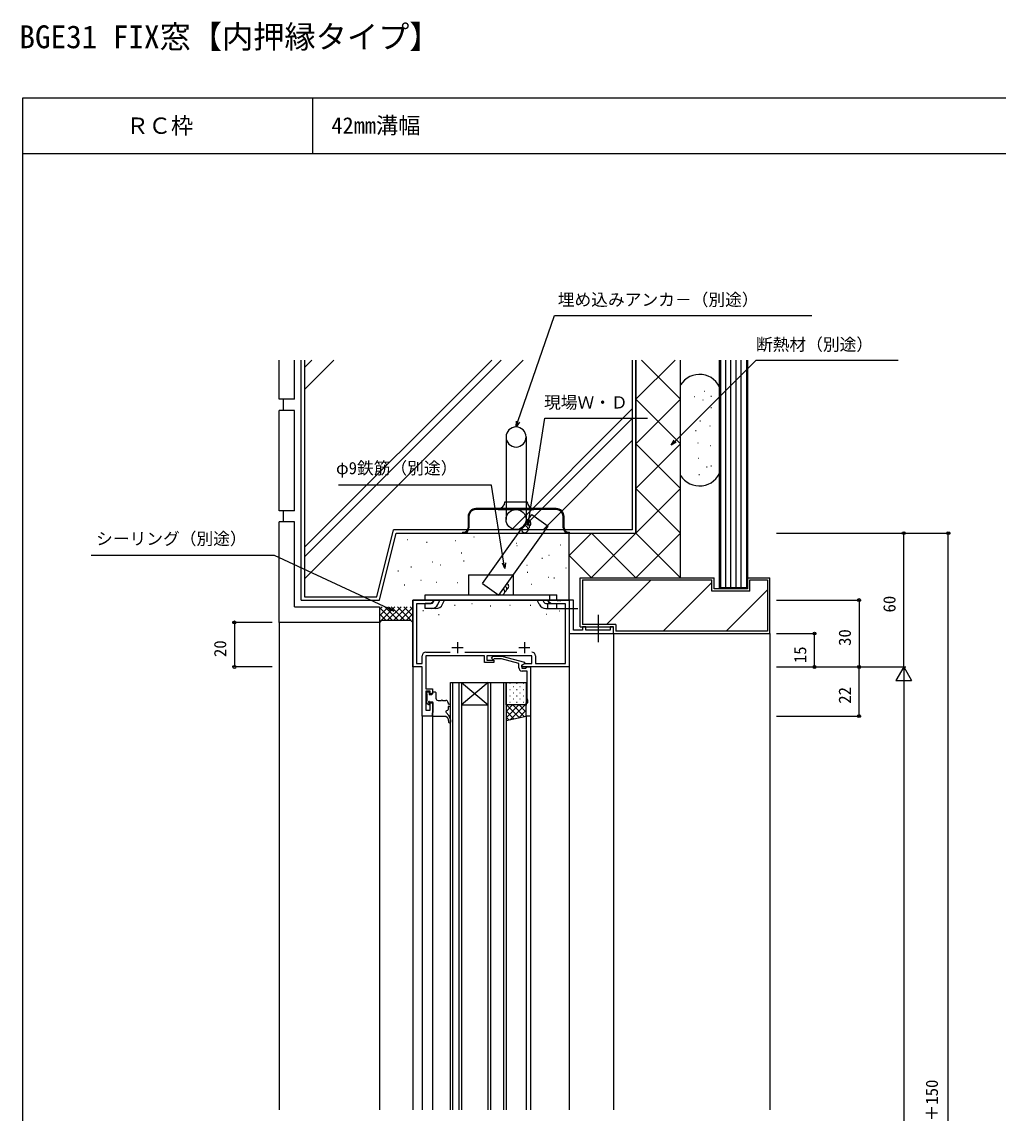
# Model space of a CAD drawing. Units: millimetres, scale not verified. Extents: x -437 to 438, y -681 to 678.
# Drawn here: x -437.1 to 0.6, y 189.1 to 678.3 of the extents above; entities that cross this region are included whole.
import ezdxf
from ezdxf.enums import TextEntityAlignment as Align

# ---------------------------------------------------------------- set-up
doc = ezdxf.new("R2010")
doc.units = ezdxf.units.MM
doc.header["$LTSCALE"] = 4
for name, color, linetype in [('0-1_USER1', 3, 'Continuous'), ('0-2_YKK_11', 7, 'Continuous'), ('0-3_YKK_12', 2, 'Continuous'), ('0-4_YKK_13', 4, 'Continuous'), ('0-5_YKK_D', 6, 'Continuous'), ('0-6_YKK_ZWAK', 7, 'Continuous'), ('0-7_YSS_K', 3, 'Continuous'), ('0-8_YSS_KE', 3, 'Continuous')]:
    doc.layers.add(name, color=color, linetype=linetype)
doc.styles.add('ＭＳ ゴシック', font='')
doc.styles.get('ＭＳ ゴシック').set_extended_font_data('MS Gothic')

msp = doc.modelspace()

# ---------------------------------------------------------------- linework, layer by layer
at = {"layer": '0-2_YKK_11'}
for p, q in [((-244.3, 397.8), (-239.3, 397.8)), ((-241.8, 400.3), (-241.8, 395.3)), ((-214.3, 397.8), (-209.3, 397.8)), ((-211.8, 400.3), (-211.8, 395.3)), ((-256, 395.73), (-245.15, 395.73)), ((-238.45, 395.73), (-215.15, 395.73))]:
    msp.add_line(p, q, dxfattribs=at)
for points in [[(-253, 367.1), (-257.6, 367.1), (-257.6, 389.1), (-261.8, 389.1), (-261.8, 419.1), (-252.8, 419.1), (-252.8, 418.1), (-253.891, 417.47), (-260.17, 417.47), (-260.17, 390.73), (-257.6, 390.73), (-257.6, 394.13)], [(-206.87, 394.13), (-206.87, 390.73), (-193.43, 390.73), (-193.43, 417.47), (-199.709, 417.47), (-200.8, 418.1), (-200.8, 419.1), (-197.258, 419.1), (-197.075, 418.98), (-196.525, 418.98), (-196.342, 419.1), (-196.258, 419.1), (-196.075, 418.98), (-195.525, 418.98), (-195.342, 419.1), (-191.8, 419.1), (-191.8, 389.1), (-213, 389.1), (-213, 389.9), (-211.562, 390.73), (-208.5, 390.73), (-208.5, 394.1), (-228.7, 394.1), (-228.7, 392.1), (-225.5, 392.1), (-225.5, 391.1), (-229.7, 391.1), (-229.7, 394.1), (-255.97, 394.1), (-255.97, 379.3), (-253, 379.3), (-253, 377.1), (-254, 377.1), (-254, 378.3), (-255.97, 378.3), (-255.97, 369.8), (-254, 369.8), (-254, 373.1), (-253, 373.1), (-253, 367.1)], [(-214.3, 388.8), (-214.3, 390.62), (-222.061, 392.7), (-225.351, 392.7), (-225.776, 392.276), (-226.624, 393.124), (-225.849, 393.9), (-221.903, 393.9), (-211.8, 391.193), (-211.8, 390.593), (-213, 389.9), (-213, 388.6), (-211.2, 388.6), (-211, 388.8), (-210.7, 389.1), (-209, 389.1)], [(-209, 389.1), (-209, 367.1), (-211, 367.1), (-211, 373.1), (-210.3, 373.1), (-210.3, 374.1), (-210.63, 375.007), (-210.63, 383.142), (-210.51, 383.325), (-210.51, 383.875), (-210.63, 384.058), (-210.63, 384.142), (-210.51, 384.325), (-210.51, 384.875), (-210.63, 385.058), (-210.63, 387.3), (-212.8, 387.3)]]:
    msp.add_lwpolyline(points, dxfattribs=at)
msp.add_lwpolyline([(-191.8, 404.1), (-171.8, 404.1), (-171.8, 407.1), (-173.3, 407.1), (-173.3, 405.6), (-184.3, 405.6), (-184.3, 407.1), (-185.8, 407.1), (-185.8, 405.6), (-189.8, 405.6), (-189.8, 419.1), (-191.8, 419.1), (-191.8, 405.6)], close=True, dxfattribs=at)
for centre, radius, start, end in [((-256, 394.13), 1.6, 90.00001, 179.99999), ((-208.47, 394.13), 1.6, 359.99998, 89.44499), ((-212.8, 388.8), 1.5, 180.00001, 269.99999)]:
    msp.add_arc(centre, radius, start, end, dxfattribs=at)
at = {"layer": '0-3_YKK_12'}
for p, q in [((-191.8, 419.1), (-191.8, 190.6)), ((-171.8, 404.1), (-171.8, 190.6)), ((-245, 190.6), (-245, 382.1)), ((-244, 382.1), (-244, 190.6)), ((-241, 190.6), (-241, 382.1)), ((-240, 382.1), (-228, 382.1)), ((-240, 382.1), (-228, 372.1)), ((-228, 382.1), (-240, 372.1)), ((-228, 190.6), (-228, 382.1)), ((-227, 382.1), (-227, 190.6)), ((-221, 190.6), (-221, 382.1)), ((-240, 372.1), (-228, 372.1)), ((-257.6, 367.399), (-257.6, 190.6)), ((-253, 367.6), (-253, 190.6)), ((-211, 367.399), (-211, 190.6)), ((-209, 367.4), (-209, 190.6))]:
    msp.add_line(p, q, dxfattribs=at)
for points in [[(-191.8, 419.1), (-261.8, 419.1), (-261.8, 190.6)], [(-245, 382.1), (-240, 382.1), (-240, 190.6)], [(-228, 382.1), (-220, 382.1), (-220, 190.6)]]:
    msp.add_lwpolyline(points, dxfattribs=at)
at = {"layer": '0-4_YKK_13'}
for p, q in [((-220.05, 492.201), (-220.05, 455.201)), ((-211.05, 492.201), (-211.05, 455.201)), ((-223.55, 460.101), (-233.55, 460.101)), ((-207.55, 460.101), (-223.55, 460.101)), ((-220.55, 463.101), (-210.55, 463.101)), ((-197.55, 460.101), (-207.55, 460.101)), ((-237.05, 456.601), (-237.05, 451.501)), ((-236.65, 456.601), (-236.65, 451.501)), ((-223.55, 459.701), (-233.55, 459.701)), ((-223.55, 459.701), (-207.55, 459.701)), ((-197.55, 459.701), (-207.55, 459.701)), ((-194.45, 451.501), (-194.45, 456.601)), ((-194.05, 451.501), (-194.05, 456.601)), ((-239.55, 449.501), (-239.55, 449.101)), ((-239.55, 449.501), (-239.05, 449.501)), ((-239.55, 449.101), (-239.05, 449.101)), ((-239.05, 449.101), (-192.05, 449.101)), ((-192.05, 449.501), (-191.55, 449.501)), ((-192.05, 449.101), (-191.55, 449.101)), ((-191.55, 449.101), (-191.55, 449.501)), ((-236.801, 430.4), (-236.801, 421.4)), ((-236.801, 430.4), (-216.801, 430.4)), ((-216.801, 430.4), (-216.801, 421.4)), ((-200.477, 419.1), (-200.477, 421.4)), ((-253.528, 417.6), (-256.301, 417.6)), ((-256.301, 415.3), (-256.301, 417.6)), ((-252.185, 419.1), (-252.625, 418.172)), ((-250.546, 417.188), (-249.641, 419.1)), ((-248.479, 417.205), (-247.595, 419.1)), ((-205.124, 417.205), (-206.008, 419.1)), ((-203.47, 419.1), (-203.04, 418.177)), ((-202.133, 417.6), (-197.301, 417.6)), ((-201.417, 419.1), (-200.707, 417.6)), ((-201.358, 415.3), (-201.358, 417.6)), ((-197.301, 415.3), (-197.301, 417.6)), ((-253.528, 415.3), (-256.301, 415.3)), ((-251.469, 415.3), (-254.007, 415.3)), ((-202.133, 415.3), (-199.595, 415.3)), ((-187.857, 415.1), (-199.841, 415.1)), ((-199.595, 415.3), (-197.301, 415.3)), ((-178.8, 412.538), (-178.8, 400.167)), ((-218.31, 381.834), (-218.11, 381.834)), ((-215.28, 381.835), (-215.08, 381.835)), ((-212.25, 381.835), (-212.05, 381.835)), ((-255.6, 377), (-255.6, 377.7)), ((-255.4, 374.2), (-255.4, 376.8)), ((-255.3, 378), (-254.8, 378)), ((-253, 377.1), (-253, 377.6)), ((-252.7, 377.9), (-251.8, 377.9)), ((-251.5, 377.6), (-251.5, 375.1)), ((-219.925, 380.419), (-219.725, 380.419)), ((-219.925, 377.589), (-219.725, 377.589)), ((-218.31, 379.004), (-218.11, 379.004)), ((-216.895, 380.419), (-216.695, 380.42)), ((-216.895, 377.589), (-216.695, 377.59)), ((-215.28, 379.005), (-215.08, 379.005)), ((-213.865, 380.42), (-213.665, 380.42)), ((-213.865, 377.59), (-213.665, 377.59)), ((-212.25, 379.005), (-212.05, 379.005)), ((-255.6, 373), (-255.6, 374)), ((-255.012, 372.288), (-255.512, 372.788)), ((-254.5, 372.939), (-254.5, 372.5)), ((-253, 373.4), (-254.039, 373.4)), ((-252.7, 370.7), (-252.7, 373.1)), ((-250.5, 374.1), (-248.95, 374.1)), ((-248.55, 374.1), (-247, 374.1)), ((-246, 373.1), (-246, 372.4)), ((-245.5, 372.4), (-246, 372.4)), ((-214.247, 372.1), (-220, 366.347)), ((-217.075, 372.1), (-220, 369.175)), ((-219.903, 372.1), (-220, 372.003)), ((-219.925, 374.759), (-219.725, 374.759)), ((-219.862, 372.1), (-214.16, 366.398)), ((-218.31, 376.174), (-218.11, 376.174)), ((-218.31, 373.344), (-218.11, 373.344)), ((-211.418, 372.1), (-217.966, 365.552)), ((-217.034, 372.1), (-211.846, 366.912)), ((-216.895, 374.759), (-216.695, 374.76)), ((-215.28, 376.175), (-215.08, 376.175)), ((-215.28, 373.345), (-215.08, 373.345)), ((-214.205, 372.1), (-211, 368.895)), ((-213.865, 374.76), (-213.665, 374.76)), ((-212.25, 376.175), (-212.05, 376.175)), ((-212.25, 373.345), (-212.05, 373.345)), ((-211.377, 372.1), (-211, 371.723)), ((-253, 368.6), (-252.7, 368.9)), ((-253, 367.4), (-253, 368.6)), ((-252.7, 368.9), (-252.7, 370.3)), ((-252.7, 367.1), (-247, 367.1)), ((-247, 367.1), (-246.425, 366.556)), ((-246.881, 368.776), (-245.713, 367.4)), ((-246, 371.4), (-246, 370.1)), ((-245.5, 371.4), (-246, 371.4)), ((-220, 369.41), (-216.474, 365.884)), ((-211, 369.69), (-214.33, 366.36)), ((-245.8, 365.103), (-245.8, 364.437)), ((-245, 365.459), (-245, 364.437)), ((-220, 366.581), (-218.788, 365.369))]:
    msp.add_line(p, q, dxfattribs=at)
for points in [[(-256.301, 419.1), (-256.301, 421.4), (-197.301, 421.4)], [(-256.301, 419.1), (-197.301, 419.1), (-197.301, 421.4)], [(-254.5, 377.7), (-254.5, 376.8), (-253.3, 376.8)]]:
    msp.add_lwpolyline(points, dxfattribs=at)
for points in [[(-211, 372.1), (-220, 372.1), (-220, 382.1), (-211, 382.1)], [(-220, 372.1), (-220, 365.1), (-211, 367.1), (-211, 372.1)]]:
    msp.add_lwpolyline(points, close=True, dxfattribs=at)
msp.add_circle((-215.55, 455.201), 4.5, dxfattribs=at)
for centre, radius, start, end in [((-215.55, 492.201), 4.5, 0, 180), ((-215.55, 492.201), 4.5, 180, 0), ((-233.55, 456.601), 3.5, 90, 180), ((-223.55, 463.101), 3, 270, 0), ((-207.55, 463.101), 3, 180, 270), ((-197.55, 456.601), 3.5, 0, 90), ((-233.55, 456.601), 3.1, 90, 180), ((-197.55, 456.601), 3.1, 0, 90), ((-239.05, 451.501), 2.4, 270, 0), ((-239.05, 451.501), 2, 270, 0), ((-192.05, 451.501), 2.4, 180, 270), ((-192.05, 451.501), 2, 180, 270), ((-253.528, 418.6), 1, 270, 334.66912), ((-253.528, 418.6), 3.3, 270, 334.66912), ((-251.469, 418.6), 3.3, 270, 335), ((-202.133, 418.6), 3.3, 205, 270), ((-202.133, 418.6), 1, 205, 270), ((-255.3, 377.7), 0.3, 90, 180), ((-255.4, 377), 0.2, 180, 270), ((-254.8, 377.7), 0.3, 0, 90), ((-253.3, 377.1), 0.3, 270, 0), ((-252.7, 377.6), 0.3, 90, 180), ((-251.8, 377.6), 0.3, 0, 90), ((-255.4, 374), 0.2, 90, 180), ((-255.3, 373), 0.3, 180, 225), ((-254.8, 372.5), 0.3, 225, 0), ((-254.5, 373.4), 0.25, 33.05573, 236.94427), ((-254.8, 372.939), 0.3, 0, 56.94427), ((-254.039, 373.7), 0.3, 213.05573, 270), ((-253, 373.1), 0.3, 0, 90), ((-250.5, 375.1), 1, 180, 270), ((-248.75, 374.1), 0.2, 0, 180), ((-247, 373.1), 1, 0, 90), ((-245.5, 371.9), 0.5, 270, 90), ((-252.7, 367.4), 0.3, 180, 270), ((-252.7, 370.5), 0.2, 90, 270), ((-246.5, 369.1), 0.5, 90, 220.32855), ((-246.5, 370.1), 0.5, 270, 0), ((-248, 365.459), 3, 0, 40.32855), ((-247.8, 365.103), 2, 0, 46.56767), ((-245.4, 364.437), 0.4, 180, 0)]:
    msp.add_arc(centre, radius, start, end, dxfattribs=at)
at = {"layer": '0-5_YKK_D'}
for p, q in [((-98.8, 449.102), (-20.801, 449.102)), ((-98.8, 449.101), (-40.799, 449.101)), ((-41.799, 389.1), (-41.799, 449.101)), ((-21.799, -75.903), (-21.801, 449.102)), ((-98.8, 419.1), (-60.8, 419.1)), ((-61.8, 419.1), (-61.8, 389.1)), ((-324.798, 409.101), (-342.798, 409.101)), ((-341.798, 409.101), (-341.798, 389.1)), ((-98.8, 404.1), (-80.8, 404.1)), ((-81.8, 389.1), (-81.8, 404.1)), ((-324.798, 389.1), (-342.798, 389.1)), ((-98.8, 389.1), (-60.8, 389.1)), ((-98.8, 389.1), (-40.799, 389.1)), ((-98.8, 389.1), (-60.8, 389.1)), ((-98.8, 389.1), (-40.799, 389.1)), ((-98.8, 389.1), (-80.8, 389.1)), ((-61.8, 367.1), (-61.8, 389.1)), ((-41.799, 389.1), (-45.299, 383.038)), ((-41.799, 389.1), (-38.299, 383.038)), ((-41.799, 389.1), (-41.799, 376.976)), ((-45.299, 383.038), (-38.299, 383.038)), ((-41.799, 382.1), (-41.799, 21.1)), ((-98.8, 367.1), (-60.8, 367.1))]:
    msp.add_line(p, q, dxfattribs=at)
for points in [[(-215.545, 496.701), (-214.715, 499.112), (-198.359, 546.611), (-82.975, 546.611)], [(-146.002, 488.51), (-144.199, 490.313), (-107.9, 526.611), (-44.254, 526.611)], [(-214.068, 498.89), (-215.545, 496.701), (-215.361, 499.335)], [(-210.287, 452.589), (-209.888, 455.107), (-202.683, 500.601), (-156.624, 500.601)], [(-143.715, 489.83), (-146.002, 488.51), (-144.682, 490.796)], [(-220.575, 433.19), (-220.974, 435.709), (-226.5, 470.601), (-295.071, 470.601)], [(-209.213, 455.001), (-210.287, 452.589), (-210.563, 455.214)], [(-270.351, 414.192), (-272.662, 415.269), (-323.77, 439.101), (-406.045, 439.101)], [(-220.299, 435.816), (-220.575, 433.19), (-221.649, 435.602)], [(-272.373, 415.889), (-270.351, 414.192), (-272.95, 414.65)]]:
    msp.add_lwpolyline(points, dxfattribs=at)
for centre in [(-41.799, 449.101), (-21.801, 449.102), (-61.8, 419.1), (-341.798, 409.101), (-81.8, 404.1), (-341.798, 389.1), (-81.8, 389.1), (-61.8, 389.1), (-61.8, 367.1)]:
    msp.add_circle(centre, 0.637, dxfattribs=at)
at = {"layer": '0-6_YKK_ZWAK'}
for p, q in [((-436.8, 644.1), (-436.8, -680.9)), ((438.2, 644.1), (-436.8, 644.1)), ((-306.8, 644.1), (-306.8, 619.1)), ((438.2, 619.1), (-436.8, 619.1))]:
    msp.add_line(p, q, dxfattribs=at)
at = {"layer": '0-7_YSS_K'}
for p, q in [((-310.3, 526.611), (-310.3, 420.601)), ((-226.448, 526.611), (-310.3, 442.758)), ((-307.058, 526.611), (-310.3, 523.369)), ((-222.205, 526.611), (-310.3, 438.516)), ((-297.158, 526.611), (-310.3, 513.469)), ((-212.305, 526.611), (-310.3, 428.616)), ((-163.3, 450.601), (-163.3, 526.611)), ((-161.8, 509.101), (-144.291, 526.611)), ((-141.8, 509.101), (-159.31, 526.611)), ((-121.5, 424.614), (-121.501, 526.611)), ((-119.2, 424.614), (-119.201, 526.611)), ((-116.9, 424.614), (-116.901, 526.611)), ((-114.6, 424.614), (-114.601, 526.611)), ((-141.8, 489.101), (-161.8, 509.101)), ((-161.8, 489.101), (-141.8, 509.101)), ((-135.555, 510.305), (-135.355, 510.305)), ((-131.864, 508.829), (-131.664, 508.829)), ((-131.126, 512.766), (-130.926, 512.766)), ((-128.173, 510.551), (-127.973, 510.551)), ((-163.3, 504.906), (-217.605, 450.601)), ((-128.173, 505.384), (-127.973, 505.384)), ((-163.3, 500.663), (-213.362, 450.601)), ((-133.094, 499.478), (-132.894, 499.478)), ((-135.063, 495.049), (-134.863, 495.049)), ((-128.665, 497.264), (-128.465, 497.264)), ((-163.3, 490.763), (-203.462, 450.601)), ((-134.078, 489.636), (-133.878, 489.636)), ((-141.8, 469.101), (-161.8, 489.101)), ((-161.8, 469.101), (-141.8, 489.101)), ((-128.419, 488.406), (-128.219, 488.406)), ((-133.832, 482.746), (-133.632, 482.746)), ((-133.586, 475.364), (-133.386, 475.364)), ((-130.141, 478.809), (-129.941, 478.809)), ((-128.173, 479.301), (-127.973, 479.301)), ((-161.8, 449.101), (-141.8, 469.101)), ((-141.8, 449.101), (-161.8, 469.101)), ((-208.408, 457.517), (-201.087, 452.283)), ((-277.972, 420.601), (-270.472, 450.601)), ((-163.3, 450.601), (-270.472, 450.601)), ((-223.237, 421.3), (-201.087, 452.283)), ((-264.252, 446.257), (-264.052, 446.257)), ((-242.72, 445.854), (-242.52, 445.854)), ((-234.469, 447.464), (-234.269, 447.464)), ((-191.8, 419.1), (-191.8, 449.101)), ((-191.8, 439.101), (-181.8, 449.101)), ((-181.801, 429.1), (-161.8, 449.101)), ((-161.799, 429.1), (-181.8, 449.101)), ((-161.802, 429.1), (-141.8, 449.101)), ((-141.8, 429.101), (-161.8, 449.101)), ((-255.642, 445.01), (-255.442, 445.01)), ((-215.351, 444.647), (-215.151, 444.647)), ((-215.172, 443.606), (-214.972, 443.606)), ((-195.756, 443.84), (-195.556, 443.84)), ((-253.184, 436.194), (-252.984, 436.194)), ((-240.103, 440.219), (-239.903, 440.219)), ((-239.033, 436.735), (-238.833, 436.735)), ((-203.944, 437.905), (-203.744, 437.905)), ((-200.861, 439.213), (-200.661, 439.213)), ((-181.799, 429.1), (-191.8, 439.101)), ((-268.478, 432.17), (-268.278, 432.17)), ((-262.642, 433.981), (-262.442, 433.981)), ((-249.56, 434.864), (-249.36, 434.864)), ((-210.722, 434.786), (-210.522, 434.786)), ((-210.494, 431.589), (-210.294, 431.589)), ((-193.214, 433.578), (-193.014, 433.578)), ((-265.661, 425.931), (-265.461, 425.931)), ((-258.215, 428.08), (-258.015, 428.08)), ((-251.197, 427.144), (-250.997, 427.144)), ((-241.84, 426.91), (-241.64, 426.91)), ((-230.559, 426.534), (-223.237, 421.3)), ((-208.622, 426.208), (-208.422, 426.208)), ((-201.063, 429.352), (-200.863, 429.352)), ((-198.563, 429.015), (-198.363, 429.015)), ((-185.8, 428.114), (-127.8, 428.114)), ((-185.8, 428.114), (-185.8, 408.113)), ((-174.937, 408.113), (-154.937, 428.114)), ((-149.653, 405.114), (-127.8, 426.966)), ((-127.8, 423.114), (-127.8, 428.114)), ((-110.8, 423.114), (-110.8, 428.114)), ((-110.8, 428.114), (-102.8, 428.114)), ((-102.8, 428.114), (-102.8, 405.114)), ((-110.8, 423.114), (-127.8, 423.114)), ((-121.369, 405.114), (-102.8, 423.682)), ((-310.3, 420.601), (-277.972, 420.601)), ((-276.798, 409.246), (-269.943, 416.101)), ((-276.798, 412.074), (-272.771, 416.101)), ((-276.798, 414.903), (-275.599, 416.101)), ((-274.313, 416.101), (-268.313, 410.101)), ((-273.114, 410.101), (-267.114, 416.101)), ((-271.484, 416.101), (-265.484, 410.101)), ((-270.286, 410.101), (-264.286, 416.101)), ((-268.656, 416.101), (-262.656, 410.101)), ((-265.828, 416.101), (-261.8, 412.074)), ((-262.999, 416.101), (-261.8, 414.903)), ((-243.066, 416.847), (-242.866, 416.847)), ((-235.346, 417.557), (-235.146, 417.557)), ((-227.094, 416.492), (-226.894, 416.492)), ((-218.399, 416.847), (-218.199, 416.847)), ((-209.171, 416.847), (-208.971, 416.847)), ((-276.798, 415.758), (-271.141, 410.101)), ((-276.798, 412.93), (-273.97, 410.101)), ((-267.457, 410.101), (-261.8, 415.758)), ((-264.629, 410.101), (-261.8, 412.93)), ((-257.263, 414.362), (-257.063, 414.362)), ((-250.253, 412.588), (-250.053, 412.588)), ((-201.895, 412.854), (-201.695, 412.854)), ((-196.216, 414.274), (-196.016, 414.274)), ((-321.798, 409.101), (-321.798, 190.6)), ((-275.798, 410.101), (-276.798, 409.101)), ((-276.798, 409.101), (-276.798, 190.6)), ((-275.798, 410.101), (-262.8, 410.101)), ((-262.8, 410.101), (-261.8, 409.101)), ((-170.8, 408.113), (-185.8, 408.113)), ((-170.8, 408.113), (-170.8, 405.114)), ((-102.8, 405.114), (-170.8, 405.114)), ((-101.8, 404.1), (-101.801, 190.6))]:
    msp.add_line(p, q, dxfattribs=at)
for points in [[(-111.801, 526.611), (-111.8, 424.114), (-124.3, 424.114), (-124.301, 526.611)], [(-112.301, 526.611), (-112.3, 424.614), (-123.8, 424.614), (-123.801, 526.611)], [(-230.559, 426.534), (-217.979, 444.13), (-208.408, 457.517)]]:
    msp.add_lwpolyline(points, dxfattribs=at)
for centre, start, end in [((-210.325, 453.509), 304.43628, 118.90478), ((-211.62, 450.803), 150.1514, 70.27066), ((-210.973, 452.156), 304.43628, 92.97159), ((-220.343, 425.348), 294.43687, 54.43687), ((-222.088, 422.907), 234.43687, 54.43687), ((-221.216, 424.128), 294.43687, 54.43687)]:
    msp.add_arc(centre, 1.5, start, end, dxfattribs=at)
at = {"layer": '0-8_YSS_KE'}
for p, q in [((-321.798, 509.101), (-321.798, 526.611)), ((-314.798, 509.101), (-314.798, 526.611)), ((-311.8, 419.101), (-311.8, 526.611)), ((-161.8, 449.101), (-161.8, 526.611)), ((-161.8, 526.611), (-161.8, 449.101)), ((-141.8, 429.114), (-141.8, 526.611)), ((-141.8, 474.98), (-141.8, 515.516)), ((-314.798, 509.101), (-321.798, 509.101)), ((-319.798, 504.101), (-319.798, 509.101)), ((-123.8, 477.125), (-123.8, 513.37)), ((-321.798, 459.101), (-321.798, 504.101)), ((-314.798, 504.101), (-321.798, 504.101)), ((-314.798, 459.101), (-314.798, 504.101)), ((-314.798, 459.101), (-321.798, 459.101)), ((-319.798, 454.101), (-319.798, 459.101)), ((-314.798, 454.101), (-321.798, 454.101)), ((-321.798, 409.101), (-321.798, 454.101)), ((-314.798, 416.101), (-314.798, 454.101)), ((-276.8, 419.101), (-269.3, 449.101)), ((-269.3, 449.101), (-161.8, 449.101)), ((-186.8, 429.114), (-126.8, 429.114)), ((-186.8, 407.114), (-186.8, 429.114)), ((-126.8, 424.114), (-126.8, 429.114)), ((-111.8, 429.114), (-101.8, 429.114)), ((-111.8, 424.114), (-111.8, 429.114)), ((-101.8, 404.114), (-101.8, 429.114)), ((-111.8, 424.114), (-126.8, 424.114)), ((-314.798, 416.101), (-276.798, 416.101)), ((-311.8, 419.101), (-276.8, 419.101)), ((-276.798, 416.101), (-276.798, 409.101)), ((-276.798, 409.101), (-321.798, 409.101)), ((-186.8, 407.114), (-171.8, 407.114)), ((-171.8, 404.114), (-171.8, 407.114)), ((-171.8, 404.114), (-101.8, 404.114))]:
    msp.add_line(p, q, dxfattribs=at)
for centre, start, end in [((-133.3, 510.248), 18.19487, 148.21167), ((-133.3, 480.248), 211.78833, 341.80513)]:
    msp.add_arc(centre, 10, start, end, dxfattribs=at)

# ---------------------------------------------------------------- texts
at = {"layer": '0-1_USER1', "style": 'ＭＳ ゴシック'}
for s, height, p in [('BGE31 FIX窓【内押縁タイプ】', 10.26, (-438.152, 663.384)), ('ＲＣ枠', 7.331, (-390.238, 625.873)), ('42mm溝幅', 7.331, (-298.311, 626.015))]:
    msp.add_text(s, height=height, dxfattribs=at).set_placement(p, align=Align.BOTTOM_LEFT)
at = {"layer": '0-5_YKK_D', "style": 'ＭＳ ゴシック'}
for s, p in [('埋め込みアンカ－（別途）', (-196.836, 549.365)), ('断熱材（別途）', (-108.005, 529.294)), ('現場Ｗ・Ｄ', (-203.001, 503.317)), ('φ9鉄筋（別途）', (-296.257, 473.869)), ('シーリング（別途）', (-403.788, 442.222))]:
    msp.add_text(s, height=5.499, dxfattribs=at).set_placement(p, align=Align.BOTTOM_LEFT)
for s, p in [('60', (-43.799, 413.54)), ('30', (-63.8, 398.56)), ('20', (-343.798, 393.561)), ('15', (-83.8, 390.847)), ('22', (-63.8, 372.645)), ('躯体開口高＝H＋150', (-24.78, 136.678))]:
    msp.add_text(s, height=5.499, rotation=90, dxfattribs=at).set_placement(p, align=Align.BOTTOM_LEFT)

doc.saveas('drawing.dxf')
